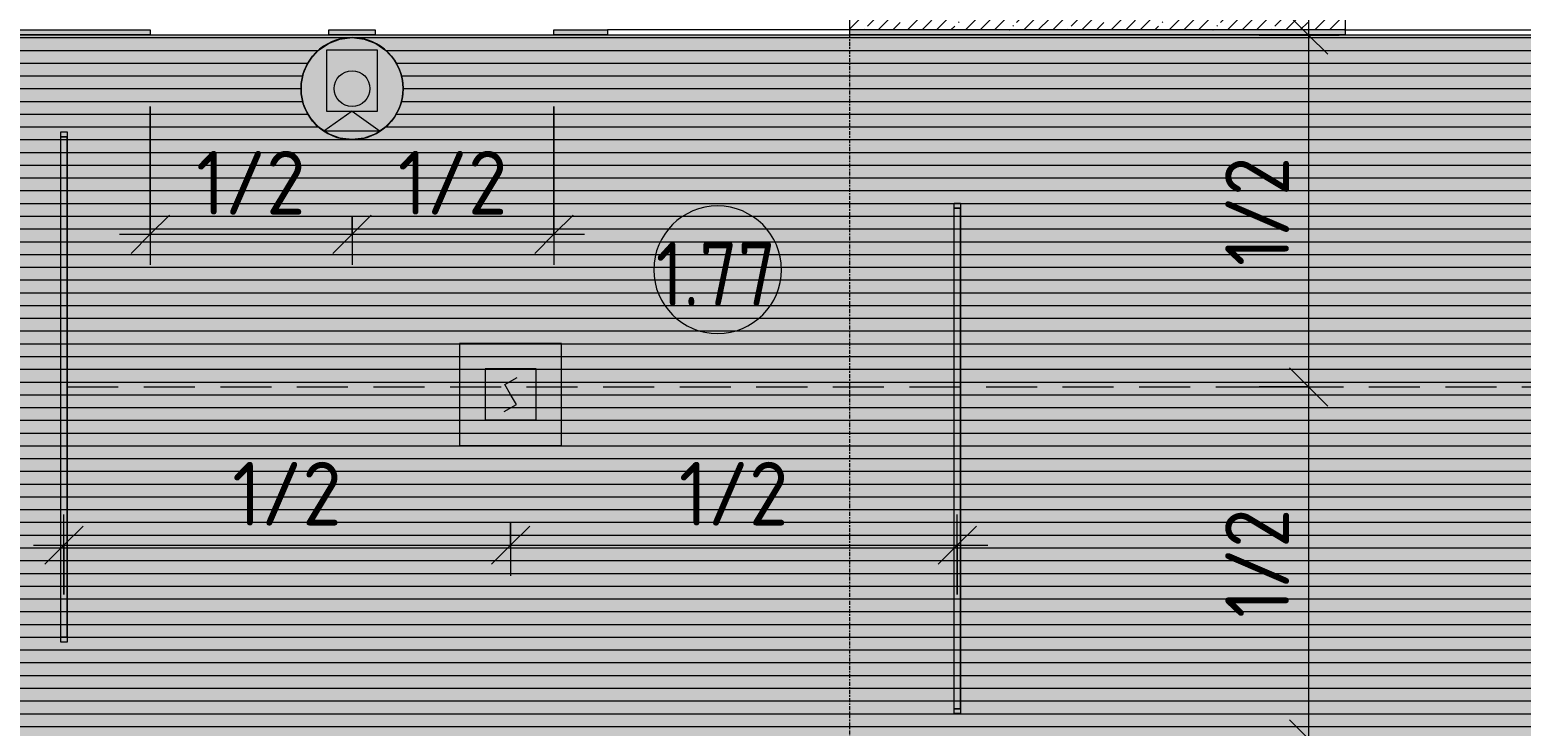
# Model space of a CAD drawing. Header units: millimetres. Extents: x 81610 to 276841, y -8553 to 29000.
# Drawn here: x 86147 to 91990, y 10670 to 13400 of the extents above; entities that cross this region are included whole.
import ezdxf

# ---------------------------------------------------------------- set-up
doc = ezdxf.new("R2010")
doc.units = ezdxf.units.MM
doc.linetypes.add('ADSK_Штрих_ш2 п1', pattern=[300, 200, -100])
doc.linetypes.add('Осевая', pattern=[31.75, 6.35, -4.7625, 15.875, -4.7625])
for name, color, linetype, lineweight in [('A-ANNO-DIMS', 7, 'Continuous', 9), ('A-ANNO-DIMS-100', 7, 'Continuous', 9), ('A-ANNO-NOTE', 7, 'Continuous', 9), ('A-AREA-IDEN', 7, 'Continuous', 9), ('A-CLNG-PATT', 7, 'Continuous', 9), ('A-DETL-2', 7, 'ADSK_Штрих_ш2 п1', 9), ('A-WALL', 7, 'Continuous', 9), ('I-WALL', 7, 'Continuous', 9), ('Q-SPCQ', 7, 'Continuous', 9), ('Оси-2', 7, 'Осевая', 9)]:
    doc.layers.add(name, color=color, linetype=linetype, lineweight=lineweight)
for name, color, linetype, lineweight, true_color in [('A-CLNG-1', 7, 'Continuous', 9, 0xeaeaea), ('A-WALL-1', 7, 'Continuous', 9, 0x3c3c3c), ('A-WALL-FNSH-1', 7, 'Continuous', 9, 0x3c3c3c), ('E-LITE-EQPM-1', 7, 'Continuous', 9, 0xff8080), ('I-WALL-1', 7, 'Continuous', 9, 0x535353), ('Q-SPCQ-3', 7, 'Continuous', 9, 0x008040), ('Q-SPCQ-4', 1, 'Continuous', 9, 0xff0000)]:
    doc.layers.add(name, color=color, linetype=linetype, lineweight=lineweight, true_color=true_color)
doc.layers.add('A-CLNG-PATT-1', color=7, linetype='Continuous', lineweight=9, transparency=1)
doc.styles.add('GOST Common', font='GOST_Common.ttf', dxfattribs={"width": 0.9, "height": 250})
doc.styles.add('ISOCPEUR', font='isocpeur.ttf', dxfattribs={"width": 0.9, "height": 250})
doc.dimstyles.new('ISO-2_5_0_9К_БОЛЬШОЙ', dxfattribs={"dimscale": 304.8, "dimtxt": 248.995294, "dimasz": 0.492126, "dimexe": 0.393701, "dimexo": 0.984252, "dimgap": 0, "dimtad": 1, "dimdec": 0, "dimrnd": 10, "dimzin": 0, "dimdsep": 46, "dimtxsty": 'ISOCPEUR', "dimblk1": 'OBLIQUE', "dimblk2": 'OBLIQUE', "dimsah": 1, "dimcen": 0.09, "dimdle": 0.393701, "dimazin": 0, "dimtfac": 1, "dimtdec": 4, "dimtix": 1, "dimtmove": 0, "dimatfit": 3, "dimfxl": 1, "dimtvp": 1, "dimtolj": 1, "dimtzin": 0, "dimarcsym": 2})

# ---------------------------------------------------------------- blocks, each defined once
blk = doc.blocks.new('Downlight - Strip - 2000 мм-27655400-Сводный план потолков 1 этажа в осях 23-33')
at = {"layer": 'E-LITE-EQPM-1'}
for p, q in [((-1000, -231.3), (-1000, -205.9)), ((-1000, -205.9), (-980.9, -205.9)), ((-980.9, -231.3), (-1000, -231.3)), ((-980.9, -231.3), (-980.9, -205.9)), ((-980.9, -205.9), (981, -205.9)), ((-980.9, -205.9), (-980.9, -231.3)), ((-980.9, -231.3), (-980.9, -205.9)), ((-980.9, -205.9), (-980.9, -231.3)), ((-980.9, -205.9), (981, -205.9)), ((-980.9, -205.9), (981, -205.9)), ((981, -231.3), (-980.9, -231.3)), ((981, -231.3), (-980.9, -231.3)), ((-980.9, -231.3), (981, -231.3)), ((981, -205.9), (981, -231.3)), ((981, -231.3), (981, -205.9)), ((981, -205.9), (1000, -205.9)), ((981, -231.3), (981, -205.9)), ((981, -205.9), (981, -231.3)), ((1000, -231.3), (981, -231.3)), ((1000, -205.9), (1000, -231.3))]:
    blk.add_line(p, q, dxfattribs=at)
blk = doc.blocks.new('Видеокамера - Желтый-29490382-Сводный план потолков 1 этажа в осях 23-33')
at = {"layer": 'Q-SPCQ-3'}
for p, q in [((89, 100), (-151, 100)), ((-151, 100), (-151, -100)), ((89, 0), (166.6, 110.7)), ((89, -100), (89, 100)), ((166.6, 110.7), (166.6, -110.7)), ((89, 0), (166.6, -110.7)), ((-151, -100), (89, -100))]:
    blk.add_line(p, q, dxfattribs=at)
for radius in [200, 70]:
    blk.add_circle((0, 0), radius, dxfattribs=at)
for start, end in [(0, 180), (180, 360)]:
    blk.add_arc((0, 0), 200, start, end, dxfattribs=at)
blk = doc.blocks.new('Извещатель потолочный - Монтируемые на перекрытии-30351624-Сводный план потолков 1 этажа в осях 23-33')
at = {"layer": 'Q-SPCQ'}
for p, q in [((-300, 300), (-300, -100)), ((100, 300), (-300, 300)), ((100, -100), (100, 300)), ((0, 200), (-200, 200)), ((-200, 200), (-200, 0)), ((0, 0), (0, 200)), ((-122.5, 139), (-74.9, 166.5)), ((-100, 100), (-122.5, 139)), ((-125.1, 33.5), (-77.5, 61)), ((-77.5, 61), (-100, 100)), ((-200, 0), (0, 0)), ((-300, -100), (100, -100))]:
    blk.add_line(p, q, dxfattribs=at)
blk = doc.blocks.new('DIMBLOCK24-Сводный план потолков 1 этажа в осях 23-33')
at = {"layer": 'A-ANNO-DIMS-100'}
for p, q in [((86618.4, 13100), (86618.4, 12478.8)), ((86618.4, 12598.8), (86618.4, 13100)), ((87409.2, 12669.5), (87409.2, 12478.8)), ((87409.2, 12598.8), (87409.2, 12669.5)), ((86498.4, 12598.8), (87409.2, 12598.8))]:
    blk.add_line(p, q, dxfattribs=at)
at = {"layer": 'A-ANNO-DIMS-100', "lineweight": 20}
for p, q in [((86618.4, 12598.8), (86693.4, 12673.8)), ((87409.2, 12598.8), (87484.2, 12673.8)), ((86618.4, 12598.8), (86543.4, 12523.8)), ((87409.2, 12598.8), (87334.2, 12523.8))]:
    blk.add_line(p, q, dxfattribs=at)
at = {"layer": 'A-ANNO-DIMS-100', "color": 0, "insert": (86798.3, 12925.4), "char_height": 250, "width": 517.144, "attachment_point": 1, "line_spacing_factor": 1.149209, "style": 'ISOCPEUR'}
blk.add_mtext('1/2', dxfattribs=at)
blk = doc.blocks.new('_Oblique')
at = {"color": 0, "linetype": 'ByBlock', "lineweight": -2}
blk.add_line((-0.5, -0.5), (0.5, 0.5), dxfattribs=at)
blk = doc.blocks.new('DIMBLOCK25-Сводный план потолков 1 этажа в осях 23-33')
at = {"layer": 'A-ANNO-DIMS-100'}
for p, q in [((88200, 13100), (88200, 12478.8)), ((88200, 12598.8), (88200, 13100)), ((87409.2, 12669.5), (87409.2, 12478.8)), ((87409.2, 12598.8), (87409.2, 12669.5)), ((87409.2, 12598.8), (88320, 12598.8))]:
    blk.add_line(p, q, dxfattribs=at)
at = {"layer": 'A-ANNO-DIMS-100', "lineweight": 20}
for p, q in [((87409.2, 12598.8), (87484.2, 12673.8)), ((88200, 12598.8), (88275, 12673.8)), ((87409.2, 12598.8), (87334.2, 12523.8)), ((88200, 12598.8), (88125, 12523.8))]:
    blk.add_line(p, q, dxfattribs=at)
at = {"layer": 'A-ANNO-DIMS-100', "color": 0, "insert": (87589.1, 12925.4), "char_height": 250, "width": 517.144, "attachment_point": 1, "line_spacing_factor": 1.149209, "style": 'ISOCPEUR'}
blk.add_mtext('1/2', dxfattribs=at)
blk = doc.blocks.new('Марка_Помещения - Номер-25198446-Сводный план потолков 1 этажа в осях 23-33')
at = {"layer": 'A-AREA-IDEN'}
for start, end in [(360, 180), (180, 360)]:
    blk.add_arc((0, 0), 2.5, start, end, dxfattribs=at)
blk = doc.blocks.new('DIMBLOCK90-Сводный план потолков 1 этажа в осях 23-33')
at = {"layer": 'A-ANNO-DIMS-100'}
for p, q in [((91157, 13499), (91157, 12000)), ((90963.1, 13379), (91277, 13379)), ((91157, 13379), (90963.1, 13379)), ((90963.1, 12000), (91277, 12000)), ((91157, 12000), (90963.1, 12000))]:
    blk.add_line(p, q, dxfattribs=at)
at = {"layer": 'A-ANNO-DIMS-100', "lineweight": 20}
for p, q in [((91157, 13379), (91082, 13454)), ((91157, 13379), (91232, 13304)), ((91157, 12000), (91082, 12075)), ((91157, 12000), (91232, 11925))]:
    blk.add_line(p, q, dxfattribs=at)
at = {"layer": 'A-ANNO-DIMS-100', "color": 0, "insert": (90830.4, 12474), "char_height": 250, "width": 517.144, "attachment_point": 1, "rotation": 90, "line_spacing_factor": 1.149209, "style": 'ISOCPEUR'}
blk.add_mtext('1/2', dxfattribs=at)
blk = doc.blocks.new('DIMBLOCK91-Сводный план потолков 1 этажа в осях 23-33')
at = {"layer": 'A-ANNO-DIMS-100', "lineweight": 20}
for p, q in [((91157, 12000), (91082, 12075)), ((91157, 12000), (91232, 11925)), ((91157, 10621), (91082, 10696)), ((91157, 10621), (91232, 10546))]:
    blk.add_line(p, q, dxfattribs=at)
at = {"layer": 'A-ANNO-DIMS-100'}
for p, q in [((90963.1, 12000), (91277, 12000)), ((91157, 12000), (90963.1, 12000)), ((91157, 12000), (91157, 10501)), ((90963.1, 10621), (91277, 10621)), ((91157, 10621), (90963.1, 10621))]:
    blk.add_line(p, q, dxfattribs=at)
at = {"layer": 'A-ANNO-DIMS-100', "color": 0, "insert": (90830.4, 11095), "char_height": 250, "width": 517.144, "attachment_point": 1, "rotation": 90, "line_spacing_factor": 1.149209, "style": 'ISOCPEUR'}
blk.add_mtext('1/2', dxfattribs=at)
blk = doc.blocks.new('DIMBLOCK92-Сводный план потолков 1 этажа в осях 23-33')
at = {"layer": 'A-ANNO-DIMS-100'}
for p, q in [((86280.5, 11186.1), (86280.5, 11500.1)), ((88030.5, 11471), (88030.5, 11260.1)), ((88030.5, 11380.1), (88030.5, 11471)), ((86160.5, 11380.1), (88030.5, 11380.1)), ((86280.5, 11380.1), (86280.5, 11186.1))]:
    blk.add_line(p, q, dxfattribs=at)
at = {"layer": 'A-ANNO-DIMS-100', "lineweight": 20}
for p, q in [((86280.5, 11380.1), (86355.5, 11455.1)), ((88030.5, 11380.1), (88105.5, 11455.1)), ((86280.5, 11380.1), (86205.5, 11305.1)), ((88030.5, 11380.1), (87955.5, 11305.1))]:
    blk.add_line(p, q, dxfattribs=at)
at = {"layer": 'A-ANNO-DIMS-100', "color": 0, "insert": (86940, 11706.7), "char_height": 250, "width": 517.144, "attachment_point": 1, "line_spacing_factor": 1.149209, "style": 'ISOCPEUR'}
blk.add_mtext('1/2', dxfattribs=at)
blk = doc.blocks.new('DIMBLOCK93-Сводный план потолков 1 этажа в осях 23-33')
at = {"layer": 'A-ANNO-DIMS-100'}
for p, q in [((88030.5, 11471), (88030.5, 11260.1)), ((88030.5, 11380.1), (88030.5, 11471)), ((89780.5, 11186.1), (89780.5, 11500.1)), ((88030.5, 11380.1), (89900.5, 11380.1)), ((89780.5, 11380.1), (89780.5, 11186.1))]:
    blk.add_line(p, q, dxfattribs=at)
at = {"layer": 'A-ANNO-DIMS-100', "lineweight": 20}
for p, q in [((88030.5, 11380.1), (88105.5, 11455.1)), ((89780.5, 11380.1), (89855.5, 11455.1)), ((88030.5, 11380.1), (87955.5, 11305.1)), ((89780.5, 11380.1), (89705.5, 11305.1))]:
    blk.add_line(p, q, dxfattribs=at)
at = {"layer": 'A-ANNO-DIMS-100', "color": 0, "insert": (88690, 11706.7), "char_height": 250, "width": 517.144, "attachment_point": 1, "line_spacing_factor": 1.149209, "style": 'ISOCPEUR'}
blk.add_mtext('1/2', dxfattribs=at)

msp = doc.modelspace()

# ---------------------------------------------------------------- hatches: boundary and pattern name
at = {"layer": 'A-ANNO-NOTE'}
for points in [[(87520, 10600), (89250, 10600), (89250, 10621), (97398, 10621), (97398, 11341), (98479, 11341), (98479, 13379), (95775, 13379), (95775, 13359), (95675, 13359), (95675, 13379), (94850, 13379), (94850, 13359), (94750, 13359), (94750, 13379), (84970, 13379), (84970, 11570.5), (84991, 11570.5), (84991, 10621), (85480, 10621), (85480, 10600), (87510, 10600)], [(87409.2, 12969.5), (87361.3, 12975.3), (87316.3, 12992.4), (87276.6, 13019.8), (87244.6, 13055.9), (87222.2, 13098.6), (87210.7, 13145.4), (87210.7, 13193.6), (87222.2, 13240.4), (87244.6, 13283.1), (87276.6, 13319.2), (87316.3, 13346.6), (87361.3, 13363.7), (87409.2, 13369.5), (87457.1, 13363.7), (87502.1, 13346.6), (87541.8, 13319.2), (87573.8, 13283.1), (87596.2, 13240.4), (87607.7, 13193.6), (87607.7, 13145.4), (87596.2, 13098.6), (87573.8, 13055.9), (87541.8, 13019.8), (87502.1, 12992.4), (87457.1, 12975.3)]]:
    msp.add_hatch(color=256, dxfattribs=at).paths.add_polyline_path(points)
at = {"layer": 'A-CLNG-PATT'}
h = msp.add_hatch(dxfattribs=at)
h.set_pattern_fill('FP_37', color=256, style=0, pattern_type=2)
h.set_pattern_definition([(0, (91724.5, 11919.5), (0, -50), [])])
h.paths.add_polyline_path([(87520, 10600), (89250, 10600), (89250, 10621), (97398, 10621), (97398, 11341), (98479, 11341), (98479, 13379), (95775, 13379), (95775, 13359), (95675, 13359), (95675, 13379), (94850, 13379), (94850, 13359), (94750, 13359), (94750, 13379), (84970, 13379), (84970, 11570.5), (84991, 11570.5), (84991, 10621), (85480, 10621), (85480, 10600), (87510, 10600)])
h.paths.add_polyline_path([(98303.1, 12161.5), (98254.9, 12161.5), (98208.1, 12173), (98165.4, 12195.4), (98129.3, 12227.4), (98101.9, 12267.1), (98084.8, 12312.1), (98079, 12360), (98084.8, 12407.9), (98101.9, 12452.9), (98129.3, 12492.6), (98165.4, 12524.6), (98208.1, 12547), (98254.9, 12558.5), (98303.1, 12558.5), (98349.9, 12547), (98392.6, 12524.6), (98428.7, 12492.6), (98456.1, 12452.9), (98473.2, 12407.9), (98479, 12360), (98473.2, 12312.1), (98456.1, 12267.1), (98428.7, 12227.4), (98392.6, 12195.4), (98349.9, 12173)])
h.paths.add_polyline_path([(87409.2, 12969.5), (87361.3, 12975.3), (87316.3, 12992.4), (87276.6, 13019.8), (87244.6, 13055.9), (87222.2, 13098.6), (87210.7, 13145.4), (87210.7, 13193.6), (87222.2, 13240.4), (87244.6, 13283.1), (87276.6, 13319.2), (87316.3, 13346.6), (87361.3, 13363.7), (87409.2, 13369.5), (87457.1, 13363.7), (87502.1, 13346.6), (87541.8, 13319.2), (87573.8, 13283.1), (87596.2, 13240.4), (87607.7, 13193.6), (87607.7, 13145.4), (87596.2, 13098.6), (87573.8, 13055.9), (87541.8, 13019.8), (87502.1, 12992.4), (87457.1, 12975.3)])
at = {"layer": 'A-CLNG-PATT-1'}
h = msp.add_hatch(color=256, dxfattribs=at)
h.paths.add_polyline_path([(87520, 10600), (89250, 10600), (89250, 10621), (97398, 10621), (97398, 11341), (98479, 11341), (98479, 13379), (95775, 13379), (95775, 13359), (95675, 13359), (95675, 13379), (94850, 13379), (94850, 13359), (94750, 13359), (94750, 13379), (84970, 13379), (84970, 11570.5), (84991, 11570.5), (84991, 10621), (85480, 10621), (85480, 10600), (87510, 10600)])
h.paths.add_polyline_path([(98303.1, 12161.5), (98254.9, 12161.5), (98208.1, 12173), (98165.4, 12195.4), (98129.3, 12227.4), (98101.9, 12267.1), (98084.8, 12312.1), (98079, 12360), (98084.8, 12407.9), (98101.9, 12452.9), (98129.3, 12492.6), (98165.4, 12524.6), (98208.1, 12547), (98254.9, 12558.5), (98303.1, 12558.5), (98349.9, 12547), (98392.6, 12524.6), (98428.7, 12492.6), (98456.1, 12452.9), (98473.2, 12407.9), (98479, 12360), (98473.2, 12312.1), (98456.1, 12267.1), (98428.7, 12227.4), (98392.6, 12195.4), (98349.9, 12173)])
h.paths.add_polyline_path([(87409.2, 12969.5), (87361.3, 12975.3), (87316.3, 12992.4), (87276.6, 13019.8), (87244.6, 13055.9), (87222.2, 13098.6), (87210.7, 13145.4), (87210.7, 13193.6), (87222.2, 13240.4), (87244.6, 13283.1), (87276.6, 13319.2), (87316.3, 13346.6), (87361.3, 13363.7), (87409.2, 13369.5), (87457.1, 13363.7), (87502.1, 13346.6), (87541.8, 13319.2), (87573.8, 13283.1), (87596.2, 13240.4), (87607.7, 13193.6), (87607.7, 13145.4), (87596.2, 13098.6), (87573.8, 13055.9), (87541.8, 13019.8), (87502.1, 12992.4), (87457.1, 12975.3)])
at = {"layer": 'I-WALL'}
h = msp.add_hatch(dxfattribs=at)
h.set_pattern_fill('FP_2', color=256, style=0, pattern_type=2)
h.set_pattern_definition([(45, (0, 0), (-57.024626, 57.024626), []), (45, (57.025, 0), (-57.024626, 57.024626), [100.806, -20.161, 3.353, -16.808])])
h.paths.add_polyline_path([(92604.6, 13400), (92810, 13400), (92810, 13620), (92250, 13620), (92250, 13400)])
h.paths.add_polyline_path([(91300, 13400), (91300, 13620), (89360, 13620), (89360, 13400), (89911.1, 13400)])
h = msp.add_hatch(dxfattribs=at)
h.set_pattern_fill('FP_31', color=256, style=0, pattern_type=2)
h.set_pattern_definition([(0, (0, 0), (121.92, 30.48), [10.058, -81.382, 10.058, -81.382, -487.68]), (0, (0, 0), (121.92, 30.48), [-182.88, 10.058, -172.822, 10.058, -81.382, -213.36]), (0, (0, 0), (121.92, 30.48), [-457.2, 10.058, -50.902, 10.058, -142.342]), (120, (45.72, 15.24), (-87.356454, 90.345817), [10.058, -81.382, 10.058, -81.382, -487.68]), (120, (45.72, 15.24), (-87.356454, 90.345817), [-182.88, 10.058, -172.822, 10.058, -81.382, -213.36]), (120, (45.72, 15.24), (-87.356454, 90.345817), [-457.2, 10.058, -50.902, 10.058, -142.342]), (240, (60.96, 76.2), (-34.563546, -120.825817), [10.058, -81.382, 10.058, -81.382, -487.68]), (240, (60.96, 76.2), (-34.563546, -120.825817), [-182.88, 10.058, -172.822, 10.058, -81.382, -213.36]), (240, (60.96, 76.2), (-34.563546, -120.825817), [-457.2, 10.058, -50.902, 10.058, -142.342])])
h.paths.add_polyline_path([(97800, 13380), (97800, 13400), (97520, 13400), (97520, 13380)])
h.paths.add_polyline_path([(96644.8, 13380), (96820, 13380), (96820, 13400), (96450, 13400), (96450, 13380)])
h.paths.add_polyline_path([(94480, 13380), (95000, 13380), (95000, 13400), (94480, 13400)])
h.paths.add_polyline_path([(91300, 13380), (91300, 13400), (89360, 13400), (89360, 13380), (89911.1, 13380)])
h.paths.add_polyline_path([(92250, 13380), (93030, 13380), (93030, 13400), (92250, 13400)])
h.paths.add_polyline_path([(88410, 13380), (88410, 13400), (88200, 13400), (88200, 13380)])
h.paths.add_polyline_path([(86618.4, 13380), (86618.4, 13400), (86090, 13400), (86090, 13380)])
h.paths.add_polyline_path([(87500, 13380), (87500, 13400), (87318.4, 13400), (87318.4, 13380)])
h.paths.add_polyline_path([(84890.7, 13380), (85140, 13380), (85140, 13400), (84890.7, 13400), (84890.7, 13397.9)])

# ---------------------------------------------------------------- linework, layer by layer
at = {"layer": 'A-ANNO-NOTE'}
for p, q in [((94750, 13379), (84970, 13379)), ((87276.6, 13319.2), (87316.3, 13346.6)), ((87316.3, 13346.6), (87361.3, 13363.7)), ((87361.3, 13363.7), (87409.2, 13369.5)), ((87409.2, 13369.5), (87457.1, 13363.7)), ((87457.1, 13363.7), (87502.1, 13346.6)), ((87502.1, 13346.6), (87541.8, 13319.2)), ((87222.2, 13240.4), (87244.6, 13283.1)), ((87244.6, 13283.1), (87276.6, 13319.2)), ((87541.8, 13319.2), (87573.8, 13283.1)), ((87573.8, 13283.1), (87596.2, 13240.4)), ((87210.7, 13193.6), (87222.2, 13240.4)), ((87596.2, 13240.4), (87607.7, 13193.6)), ((87210.7, 13145.4), (87210.7, 13193.6)), ((87607.7, 13193.6), (87607.7, 13145.4)), ((87222.2, 13098.6), (87210.7, 13145.4)), ((87244.6, 13055.9), (87222.2, 13098.6)), ((87596.2, 13098.6), (87573.8, 13055.9)), ((87607.7, 13145.4), (87596.2, 13098.6)), ((87276.6, 13019.8), (87244.6, 13055.9)), ((87573.8, 13055.9), (87541.8, 13019.8)), ((87316.3, 12992.4), (87276.6, 13019.8)), ((87361.3, 12975.3), (87316.3, 12992.4)), ((87409.2, 12969.5), (87361.3, 12975.3)), ((87457.1, 12975.3), (87409.2, 12969.5)), ((87502.1, 12992.4), (87457.1, 12975.3)), ((87541.8, 13019.8), (87502.1, 12992.4))]:
    msp.add_line(p, q, dxfattribs=at)
at = {"layer": 'A-CLNG-1'}
msp.add_line((94750, 13379), (84970, 13379), dxfattribs=at)
at = {"layer": 'A-DETL-2'}
msp.add_line((86293.2, 12000), (96993.2, 12000), dxfattribs=at)
at = {"layer": 'A-WALL'}
for p, q in [((86618.4, 13380), (86090, 13380)), ((87500, 13380), (87318.4, 13380)), ((88410, 13380), (88200, 13380)), ((91300, 13380), (89360, 13380))]:
    msp.add_line(p, q, dxfattribs=at)
at = {"layer": 'A-WALL-1'}
for p, q in [((89360, 13380), (89360, 13620)), ((91300, 13640), (91300, 13380)), ((86090, 13400), (86618.4, 13400)), ((86618.4, 13400), (86618.4, 13380)), ((87318.4, 13380), (87318.4, 13400)), ((87318.4, 13400), (87500, 13400)), ((87500, 13400), (87500, 13380)), ((88200, 13380), (88200, 13400)), ((88200, 13400), (88410, 13400)), ((88410, 13400), (88410, 13380)), ((91300, 13400), (89360, 13400))]:
    msp.add_line(p, q, dxfattribs=at)
at = {"layer": 'A-WALL-FNSH-1'}
for p, q in [((86618.4, 13380), (86618.4, 13379)), ((87318.4, 13379), (87318.4, 13380)), ((87500, 13380), (87500, 13379)), ((88200, 13379), (88200, 13380)), ((88410, 13380), (88410, 13379)), ((89360, 13379), (89360, 13380)), ((91300, 13380), (91300, 13379))]:
    msp.add_line(p, q, dxfattribs=at)
at = {"layer": 'I-WALL-1'}
for p, q in [((89360, 13400), (88410, 13400)), ((91300, 13400), (92250, 13400)), ((86618.4, 13380), (87318.4, 13380)), ((87500, 13380), (88200, 13380))]:
    msp.add_line(p, q, dxfattribs=at)
at = {"layer": 'Оси-2'}
msp.add_line((89360, 593.7), (89360, 19415.1), dxfattribs=at)

# ---------------------------------------------------------------- block references
at = {"layer": 'A-AREA-IDEN', "xscale": 99.99999999999993, "yscale": 99.99999999999993, "zscale": 99.99999999999993}
msp.add_blockref('Марка_Помещения - Номер-25198446-Сводный план потолков 1 этажа в осях 23-33', (88841.4, 12459.5), dxfattribs=at)
at = {"layer": 'E-LITE-EQPM-1', "rotation": 89.9999999999999}
for p in [(86061.9, 12000), (89561.9, 11720)]:
    msp.add_blockref('Downlight - Strip - 2000 мм-27655400-Сводный план потолков 1 этажа в осях 23-33', p, dxfattribs=at)
at = {"layer": 'Q-SPCQ-3', "rotation": 269.9999999999994}
msp.add_blockref('Видеокамера - Желтый-29490382-Сводный план потолков 1 этажа в осях 23-33', (87409.2, 13169.5), dxfattribs=at)
at = {"layer": 'Q-SPCQ-4'}
msp.add_blockref('Извещатель потолочный - Монтируемые на перекрытии-30351624-Сводный план потолков 1 этажа в осях 23-33', (88130.5, 11871), dxfattribs=at)

# ---------------------------------------------------------------- texts
at = {"layer": 'A-AREA-IDEN', "insert": (88599.6, 12568), "char_height": 250, "width": 606.076, "attachment_point": 1, "style": 'GOST Common'}
msp.add_mtext('1.77', dxfattribs=at)

# ---------------------------------------------------------------- dimensions: what is measured, and where the dimension line sits
at = {"layer": 'A-ANNO-DIMS'}
for base, p1, p2, picture, middle in [((91157, 12000), (91263.1, 13379), (91263.1, 12000), 'DIMBLOCK90-Сводный план потолков 1 этажа в осях 23-33', (91032, 12689.5)), ((91157, 10621), (91263.1, 12000), (91263.1, 10621), 'DIMBLOCK91-Сводный план потолков 1 этажа в осях 23-33', (91032, 11310.5))]:
    dim = msp.add_linear_dim(base=base, p1=p1, p2=p2, angle=90, text='1/2', dimstyle='ISO-2_5_0_9К_БОЛЬШОЙ', override={"dimpost": '<>', "dimfxl": 1379.001518}, dxfattribs=at)
    dim.commit()
    dim.dimension.update_dxf_attribs({"geometry": picture, "text_midpoint": middle})
for base, p1, p2, override, picture, middle in [((87409.2, 12598.8), (86618.4, 13400), (87409.2, 12969.5), {"dimpost": '<>', "dimfxl": 900.386409}, 'DIMBLOCK24-Сводный план потолков 1 этажа в осях 23-33', (87013.8, 12723.8)), ((88200, 12598.8), (87409.2, 12969.5), (88200, 13400), {"dimpost": '<>', "dimfxl": 900.386409}, 'DIMBLOCK25-Сводный план потолков 1 этажа в осях 23-33', (87804.6, 12723.8)), ((88030.5, 11380.1), (86280.5, 11486.1), (88030.5, 11771), {"dimpost": '<>', "dimfxl": 1773.033751}, 'DIMBLOCK92-Сводный план потолков 1 этажа в осях 23-33', (87155.5, 11505.1)), ((89780.5, 11380.1), (88030.5, 11771), (89780.5, 11486.1), {"dimpost": '<>', "dimfxl": 1773.033751}, 'DIMBLOCK93-Сводный план потолков 1 этажа в осях 23-33', (88905.5, 11505.1))]:
    dim = msp.add_linear_dim(base=base, p1=p1, p2=p2, text='1/2', dimstyle='ISO-2_5_0_9К_БОЛЬШОЙ', override=override, dxfattribs=at)
    dim.commit()
    dim.dimension.update_dxf_attribs({"geometry": picture, "text_midpoint": middle})

doc.saveas('drawing.dxf')
